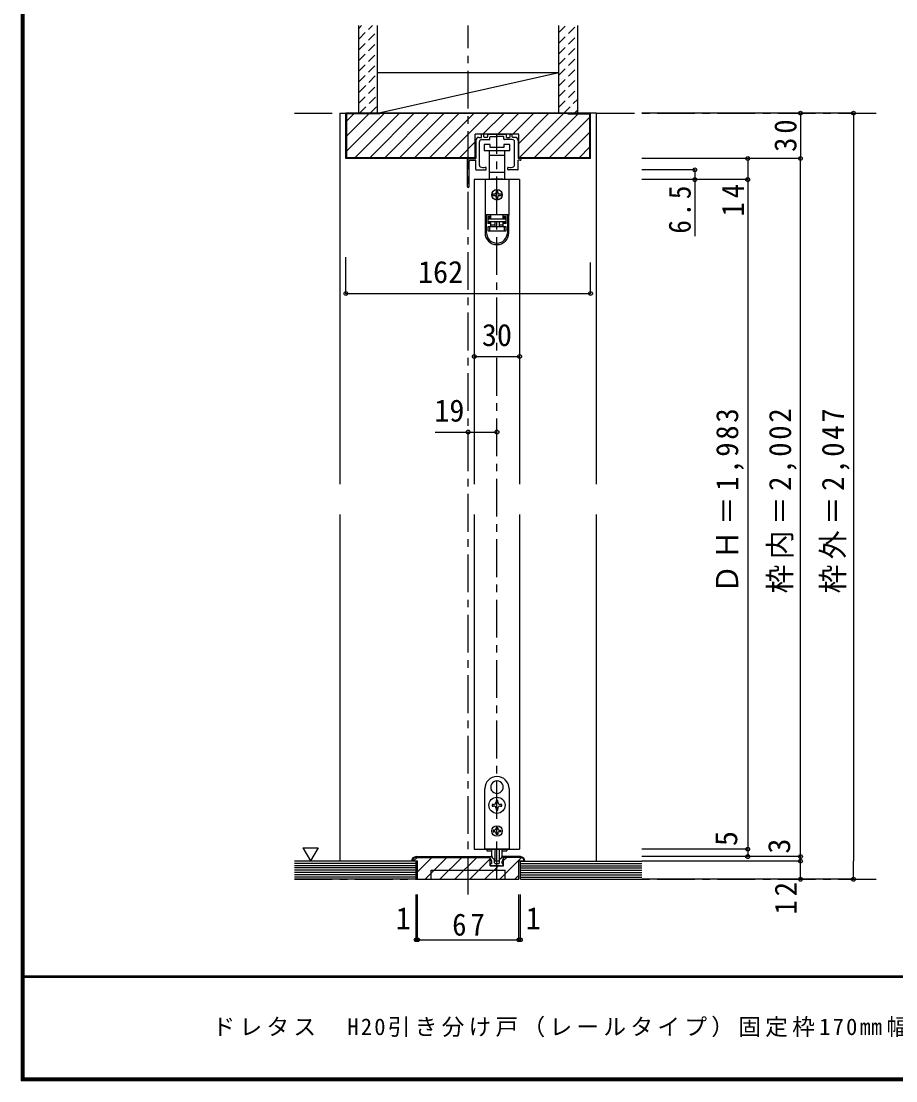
# Model space of a CAD drawing. Units: millimetres at full size, sheet at 1:5; details may follow other scales. Extents: x -973 to 977, y -718 to 696.
# Drawn here: x -973 to -394, y -701 to 0 of the extents above; entities that cross this region are included whole.
import ezdxf
from ezdxf.enums import TextEntityAlignment as Align

# ---------------------------------------------------------------- set-up
doc = ezdxf.new("R2010")
doc.units = ezdxf.units.MM
doc.header["$LTSCALE"] = 5
doc.header["$PDMODE"] = 32
doc.header["$PDSIZE"] = 2.5
doc.linetypes.add('CHAIN1', pattern=[8, 5, -1, 1, -1])
doc.linetypes.add('DASHED1', pattern=[1.8, 1.2, -0.6])
for name, color, linetype in [('0-1_通り芯', 4, 'CHAIN1'), ('0-2_柱', 3, 'Continuous'), ('0-3_仕上げ', 2, 'Continuous'), ('0-4_枠', 3, 'Continuous'), ('0-6_扉', 6, 'Continuous'), ('0-7_金物', 7, 'Continuous'), ('0-A_文字', 7, 'Continuous'), ('0-B_寸法', 7, 'Continuous'), ('0-C_ハッチ', 4, 'DASHED1'), ('F-1_枠', 6, 'Continuous'), ('F-A_文字', 7, 'Continuous')]:
    doc.layers.add(name, color=color, linetype=linetype)
doc.styles.add('ＭＳ ゴシック', font='')
doc.styles.get('ＭＳ ゴシック').set_extended_font_data('MS Gothic')

# ---------------------------------------------------------------- blocks, each defined once
blk = doc.blocks.new('03')
at = {"layer": '0-B_寸法'}
for p, q in [((-11.079, 7.476), (-9.529, 7.476)), ((-9.229, 7.776), (-9.229, 9.176)), ((-8.029, 9.476), (-8.929, 9.476)), ((-7.729, 7.776), (-7.729, 9.176)), ((-5.529, 7.476), (-7.429, 7.476)), ((-5.229, 9.176), (-5.229, 7.776)), ((-4.929, 9.476), (6.771, 9.476)), ((-3.729, 6.276), (-3.729, 7.676)), ((-3.429, 7.976), (0.621, 7.976)), ((0.921, 8.276), (0.621, 7.976)), ((0.921, 8.276), (1.221, 7.976)), ((5.271, 7.976), (1.221, 7.976)), ((5.571, 6.276), (5.571, 7.676)), ((7.071, 9.176), (7.071, 7.776)), ((7.371, 7.476), (9.271, 7.476)), ((9.571, 7.776), (9.571, 9.176)), ((9.871, 9.476), (10.771, 9.476)), ((11.071, 7.776), (11.071, 9.176)), ((12.921, 7.476), (11.371, 7.476)), ((-13.079, 5.476), (-13.079, -6.524)), ((-10.679, -11.096), (-10.679, 4.476)), ((-9.229, 5.976), (-4.029, 5.976)), ((11.071, 5.976), (5.871, 5.976)), ((12.521, -11.096), (12.521, 4.476)), ((14.921, 5.476), (14.921, -6.524)), ((-18.179, -6.524), (-13.079, -6.524)), ((16.321, -6.524), (14.921, -6.524)), ((-18.679, -25.124), (-18.679, -7.024)), ((-17.479, -25.124), (-17.479, -8.224)), ((-16.979, -7.724), (-13.079, -7.724)), ((-13.079, -13.724), (-13.079, -7.724)), ((-6.229, -13.724), (-6.229, -12.649)), ((8.071, -13.724), (8.071, -12.649)), ((16.321, -7.724), (14.921, -7.724)), ((14.921, -13.724), (14.921, -7.724)), ((-12.779, -14.024), (-6.529, -14.024)), ((14.621, -14.024), (8.371, -14.024))]:
    blk.add_line(p, q, dxfattribs=at)
for centre, radius, start, end in [((-11.079, 5.476), 2, 90, 180), ((-9.529, 7.776), 0.3, 270, 0), ((-8.929, 9.176), 0.3, 90, 180), ((-8.029, 9.176), 0.3, 0, 90), ((-7.429, 7.776), 0.3, 180, 270), ((-5.529, 7.776), 0.3, 270, 0), ((-4.929, 9.176), 0.3, 90, 180), ((-3.429, 7.676), 0.3, 90, 180), ((5.271, 7.676), 0.3, 0, 90), ((6.771, 9.176), 0.3, 0, 90), ((7.371, 7.776), 0.3, 180, 270), ((9.271, 7.776), 0.3, 270, 0), ((9.871, 9.176), 0.3, 90, 180), ((10.771, 9.176), 0.3, 0, 90), ((11.371, 7.776), 0.3, 180, 270), ((12.921, 5.476), 2, 0, 90), ((-9.229, 4.476), 1.5, 90, 180), ((-4.029, 6.276), 0.3, 270, 0), ((5.871, 6.276), 0.3, 180, 270), ((11.071, 4.476), 1.5, 0, 90), ((-18.179, -7.024), 0.5, 90, 180), ((16.321, -7.124), 0.6, 0, 90), ((-16.979, -8.224), 0.5, 90, 180), ((-12.779, -13.724), 0.3, 180, 270), ((-9.679, -11.096), 1, 180, 243.25632), ((-7.879, -7.524), 5, 243.25632, 284.75682), ((-6.529, -12.649), 0.3, 0, 104.75682), ((-6.529, -13.724), 0.3, 270, 0), ((8.371, -12.649), 0.3, 75.24318, 180), ((8.371, -13.724), 0.3, 180, 270), ((9.721, -7.524), 5, 255.24318, 296.74368), ((11.521, -11.096), 1, 296.74368, 0), ((14.621, -13.724), 0.3, 270, 0), ((16.321, -7.124), 0.6, 270, 0), ((-18.079, -25.124), 0.6, 180, 0)]:
    blk.add_arc(centre, radius, start, end, dxfattribs=at)
blk = doc.blocks.new('下荷重(戸車)')
at = {"layer": '0-7_金物'}
for p, q in [((8.5, 37.107), (4.5, 37.107)), ((-5.25, 30.107), (0, 30.107)), ((0, 30.107), (5.25, 30.107)), ((5.25, 30.107), (5.25, 33.107)), ((5.25, 18.507), (5.25, 30.107)), ((0, 18.507), (-5.25, 18.507)), ((-5.25, 18.507), (-5.25, 14.107)), ((-5.25, 14.107), (-4, 14.107)), ((-4, 14.107), (-4, 13.807)), ((4, 14.107), (-4, 14.107)), ((5.25, 18.507), (0, 18.507)), ((4, 14.107), (5.25, 14.107)), ((4, 13.807), (4, 14.107)), ((5.25, 14.107), (5.25, 18.507)), ((7.9, 13.807), (-7.9, 13.807)), ((-7.9, 13.807), (-7.9, -9.493)), ((7.9, 13.807), (7.9, -9.493)), ((-1.5, 4.307), (-2.5, 4.307)), ((-2.5, 3.307), (-1.5, 3.307)), ((-0.5, 6.307), (-0.5, 5.307)), ((-0.5, 2.307), (-0.5, 1.307)), ((0.5, 5.307), (0.5, 6.307)), ((0.5, 1.307), (0.5, 2.307)), ((2.5, 4.307), (1.5, 4.307)), ((1.5, 3.307), (2.5, 3.307)), ((7.9, -9.493), (-7.9, -9.493)), ((-7.9, -9.493), (-7.9, -9.593)), ((-6.9, -9.593), (-7.9, -9.593)), ((-7.9, -9.593), (-7.9, -21.293)), ((-4.2, -9.593), (-6.9, -9.593)), ((-6.9, -21.293), (-6.9, -9.593)), ((-6.1, -10.593), (-6.1, -15.293)), ((-6.1, -10.593), (-4.2, -10.593)), ((-5.9, -11.693), (-5.9, -12.193)), ((-4, -11.693), (-5.9, -11.693)), ((-5.9, -12.193), (5.9, -12.193)), ((-5.9, -14.193), (-5.9, -12.193)), ((-4.9, -9.593), (-4.9, -9.493)), ((-4.2, -9.593), (-4.2, -10.593)), ((-4, -11.693), (-4, -9.493)), ((4, -9.493), (4, -11.693)), ((5.9, -11.693), (4, -11.693)), ((6.9, -9.593), (4.2, -9.593)), ((4.2, -10.593), (4.2, -9.593)), ((4.2, -11.593), (4.2, -10.593)), ((4.2, -10.593), (6.1, -10.593)), ((6.1, -11.593), (4.2, -11.593)), ((4.9, -9.493), (4.9, -9.593)), ((5.9, -12.193), (5.9, -11.693)), ((5.9, -12.193), (5.9, -14.193)), ((6.1, -15.293), (6.1, -10.593)), ((6.9, -9.593), (6.9, -21.293)), ((7.9, -9.593), (6.9, -9.593)), ((7.9, -9.493), (7.9, -9.593)), ((7.9, -21.293), (7.9, -9.593)), ((-6.1, -14.293), (-4.2, -14.293)), ((-4.2, -15.293), (-6.1, -15.293)), ((5.9, -14.193), (-5.9, -14.193)), ((-5.9, -17.193), (-4.9, -17.193)), ((-4.9, -17.193), (4.9, -17.193)), ((-4.9, -17.193), (-4.9, -20.193)), ((4.9, -20.193), (-4.9, -20.193)), ((-4.2, -14.293), (-4.2, -15.293)), ((-4.2, -15.293), (-4.2, -17.193)), ((-4, -16.193), (-4, -14.193)), ((-1.5, -14.193), (-1.5, -17.193)), ((1.5, -14.193), (1.5, -17.193)), ((1.5, -16.193), (4, -16.193)), ((6.1, -15.293), (4.2, -15.293)), ((4.2, -17.193), (4.2, -15.293)), ((4.9, -17.193), (5.9, -17.193)), ((5.9, -17.193), (5.9, -20.193))]:
    blk.add_line(p, q, dxfattribs=at)
for points in [[(-8.5, 33.107), (0, 33.107), (8.5, 33.107), (8.5, 37.107)], [(4.5, 37.107), (4.5, 35.107), (-4.5, 35.107), (-4.5, 37.107), (-8.5, 37.107), (-8.5, 33.107)], [(-5.25, 33.107), (-5.25, 30.107), (-5.25, 18.507)], [(-4.2, -10.593), (-4.2, -11.593), (-6.1, -11.593)], [(-4.9, -20.193), (-5.9, -20.193), (-5.9, -17.193)], [(-4, -17.193), (-4, -16.193), (-1.5, -16.193)], [(4, -14.193), (4, -16.193), (4, -17.193)], [(4.2, -15.293), (4.2, -14.293), (6.1, -14.293)], [(5.9, -20.193), (4.9, -20.193), (4.9, -17.193)]]:
    blk.add_lwpolyline(points, dxfattribs=at)
blk.add_circle((0, 3.807), 3.5, dxfattribs=at)
for centre, radius, start, end in [((-2.5, 3.807), 0.5, 90, 180), ((-2.5, 3.807), 0.5, 180, 270), ((-1.5, 5.307), 1, 270, 0), ((-1.5, 2.307), 1, 0, 90), ((0, 6.307), 0.5, 90, 180), ((0, 1.307), 0.5, 180, 270), ((0, 6.307), 0.5, 0, 90), ((0, 1.307), 0.5, 270, 0), ((1.5, 5.307), 1, 180, 270), ((1.5, 2.307), 1, 90, 180), ((2.5, 3.807), 0.5, 0, 90), ((2.5, 3.807), 0.5, 270, 0), ((0, -21.293), 7.9, 180, 0), ((0, -21.293), 6.9, 180, 0)]:
    blk.add_arc(centre, radius, start, end, dxfattribs=at)

msp = doc.modelspace()

# ---------------------------------------------------------------- linework, layer by layer
at = {"layer": '0-1_通り芯'}
for p, q in [((-677.347, -577.5), (-677.347, -2.5)), ((-792.347, -60.5), (-403.347, -60.5)), ((-658.347, -567.5), (-658.347, -74.5)), ((-792.347, -567.5), (-403.347, -567.5))]:
    msp.add_line(p, q, dxfattribs=at)
at = {"layer": '0-2_柱', "color": 7}
msp.add_line((-737.347, -60.5), (-617.347, -33.5), dxfattribs=at)
at = {"layer": '0-2_柱'}
for p, q in [((-737.347, -33.5), (-617.347, -33.5)), ((-737.347, -60.5), (-617.347, -60.5))]:
    msp.add_line(p, q, dxfattribs=at)
at = {"layer": '0-3_仕上げ'}
for p, q in [((-749.847, -60.5), (-749.847, -2.5)), ((-737.347, -60.5), (-737.347, -2.5)), ((-617.347, -60.5), (-617.347, -2.5)), ((-604.847, -60.5), (-604.847, -2.5)), ((-711.847, -555.5), (-792.347, -555.5)), ((-711.847, -567.5), (-711.847, -555.5)), ((-642.847, -567.5), (-642.847, -555.5)), ((-642.847, -555.5), (-562.347, -555.5)), ((-711.847, -567.5), (-792.347, -567.5)), ((-642.847, -567.5), (-562.347, -567.5))]:
    msp.add_line(p, q, dxfattribs=at)
at = {"layer": '0-3_仕上げ', "color": 7}
for p, q in [((-711.847, -557), (-792.347, -557)), ((-711.847, -558.5), (-792.347, -558.5)), ((-711.847, -560), (-792.347, -560)), ((-642.847, -557), (-562.347, -557)), ((-642.847, -558.5), (-562.347, -558.5)), ((-642.847, -560), (-562.347, -560)), ((-711.847, -561.5), (-792.347, -561.5)), ((-711.847, -563), (-792.347, -563)), ((-711.847, -564.5), (-792.347, -564.5)), ((-711.847, -566), (-792.347, -566)), ((-642.847, -561.5), (-562.347, -561.5)), ((-642.847, -563), (-562.347, -563)), ((-642.847, -564.5), (-562.347, -564.5)), ((-642.847, -566), (-562.347, -566))]:
    msp.add_line(p, q, dxfattribs=at)
at = {"layer": '0-4_枠', "color": 4}
for p, q in [((-762.347, -60.5), (-758.347, -60.5)), ((-762.347, -60.5), (-762.347, -306)), ((-592.347, -60.5), (-596.347, -60.5)), ((-592.347, -306), (-592.347, -60.5)), ((-762.347, -326), (-762.347, -555.5)), ((-592.347, -555.5), (-592.347, -326))]:
    msp.add_line(p, q, dxfattribs=at)
at = {"layer": '0-4_枠'}
for p, q in [((-758.347, -90.5), (-758.347, -60.5)), ((-596.347, -60.5), (-758.347, -60.5)), ((-757.847, -90), (-757.847, -61)), ((-611.347, -61), (-611.347, -60.5)), ((-611.347, -61), (-596.847, -61)), ((-596.847, -90), (-596.847, -61)), ((-596.347, -90.5), (-596.347, -60.5)), ((-672.747, -90.5), (-672.747, -74.5)), ((-643.947, -74.5), (-672.747, -74.5)), ((-643.947, -90.5), (-643.947, -74.5)), ((-672.747, -90.5), (-758.347, -90.5)), ((-672.747, -90), (-757.847, -90)), ((-596.847, -90), (-643.947, -90)), ((-596.347, -90.5), (-643.947, -90.5)), ((-711.847, -552.5), (-662.747, -552.5)), ((-711.847, -553), (-662.747, -553)), ((-662.747, -558.5), (-662.747, -552.5)), ((-653.947, -558.5), (-653.947, -552.5)), ((-642.847, -552.5), (-653.947, -552.5)), ((-642.847, -553), (-653.947, -553)), ((-710.847, -555.5), (-714.847, -555.5)), ((-710.847, -567.5), (-710.847, -555.5)), ((-662.747, -558.5), (-653.947, -558.5)), ((-639.847, -555.5), (-643.847, -555.5)), ((-643.847, -567.5), (-643.847, -555.5)), ((-710.847, -567.5), (-643.847, -567.5)), ((-701.847, -561.5), (-652.847, -561.5)), ((-701.847, -567.5), (-701.847, -561.5)), ((-652.847, -567.5), (-652.847, -561.5))]:
    msp.add_line(p, q, dxfattribs=at)
msp.add_lwpolyline([(-735.847, -60.5), (-735.847, -61), (-757.847, -61)], dxfattribs=at)
for centre, radius, start, end in [((-711.847, -555.5), 3, 90, 180), ((-711.847, -555.5), 2.5, 90.0008, 180), ((-642.847, -555.5), 3, 0, 90), ((-642.847, -555.5), 2.5, 0, 90)]:
    msp.add_arc(centre, radius, start, end, dxfattribs=at)
at = {"layer": '0-6_扉'}
for p, q in [((-643.347, -104.5), (-673.347, -104.5)), ((-673.347, -104.5), (-673.347, -306)), ((-643.347, -104.5), (-643.347, -306)), ((-673.347, -326), (-673.347, -547.5)), ((-643.347, -326), (-643.347, -547.5)), ((-673.347, -547.5), (-643.347, -547.5))]:
    msp.add_line(p, q, dxfattribs=at)
at = {"layer": '0-7_金物'}
for p, q in [((-658.446, -502.351), (-658.347, -502.45)), ((-658.248, -502.351), (-658.347, -502.45)), ((-666.347, -547.5), (-666.347, -507.5)), ((-661.989, -508.489), (-661.854, -508.525)), ((-661.891, -508.66), (-661.854, -508.525)), ((-654.705, -508.489), (-654.84, -508.525)), ((-654.803, -508.66), (-654.84, -508.525)), ((-650.347, -507.5), (-650.347, -547.5)), ((-660.547, -518), (-661.497, -518)), ((-661.497, -518), (-661.497, -519)), ((-658.847, -515.35), (-658.847, -516.3)), ((-657.847, -515.35), (-658.847, -515.35)), ((-657.847, -516.3), (-657.847, -515.35)), ((-655.197, -518), (-656.147, -518)), ((-655.197, -519), (-655.197, -518)), ((-661.497, -519), (-660.547, -519)), ((-657.847, -521.65), (-657.847, -520.7)), ((-656.147, -519), (-655.197, -519)), ((-660.147, -535), (-660.747, -535)), ((-660.747, -535), (-660.747, -536)), ((-660.747, -536), (-660.147, -536)), ((-658.847, -533.1), (-657.847, -533.1)), ((-658.847, -533.1), (-658.847, -533.7)), ((-658.847, -537.3), (-658.847, -537.9)), ((-657.847, -537.9), (-658.847, -537.9)), ((-657.847, -533.1), (-657.847, -533.7)), ((-657.847, -537.3), (-657.847, -537.9)), ((-656.547, -535), (-655.947, -535)), ((-650.347, -547.5), (-666.347, -547.5)), ((-664.947, -547.5), (-664.947, -548.7)), ((-664.947, -548.7), (-661.815, -548.7)), ((-662.847, -552.5), (-662.304, -552.5)), ((-662.847, -553.5), (-662.847, -552.5)), ((-660.685, -553.912), (-661.95, -552.647)), ((-661.847, -551.921), (-661.847, -547.5)), ((-659.847, -547.5), (-659.847, -555.121)), ((-656.847, -547.5), (-656.847, -555.121)), ((-656.009, -553.912), (-654.743, -552.647)), ((-654.879, -548.7), (-651.747, -548.7)), ((-654.847, -551.921), (-654.847, -547.5)), ((-651.747, -547.5), (-651.747, -548.7)), ((-662.147, -558.5), (-662.633, -557.274)), ((-661.847, -557), (-662.447, -557)), ((-661.047, -558.5), (-662.147, -558.5)), ((-661.847, -557), (-661.847, -555.736)), ((-661.047, -558.5), (-660.847, -558.3)), ((-660.847, -558.3), (-660.647, -558.5)), ((-656.047, -558.5), (-660.647, -558.5)), ((-660.473, -554), (-660.147, -554)), ((-659.947, -556.7), (-659.947, -554.2)), ((-657.147, -555.421), (-659.547, -555.421)), ((-658.347, -557.3), (-658.047, -557)), ((-658.047, -557), (-657.047, -557)), ((-656.747, -556.7), (-656.747, -554.2)), ((-656.221, -554), (-656.547, -554)), ((-655.847, -558.3), (-656.047, -558.5)), ((-655.647, -558.5), (-655.847, -558.3)), ((-655.647, -558.5), (-654.547, -558.5)), ((-654.847, -557), (-654.847, -555.736)), ((-654.847, -557), (-654.247, -557)), ((-654.547, -558.5), (-654.061, -557.274))]:
    msp.add_line(p, q, dxfattribs=at)
for points in [[(-658.847, -520.7), (-658.847, -521.65), (-657.847, -521.65)], [(-655.947, -535), (-655.947, -536), (-656.547, -536)], [(-653.847, -553.5), (-653.847, -552.5), (-654.39, -552.5)], [(-659.647, -557), (-658.647, -557), (-658.347, -557.3)]]:
    msp.add_lwpolyline(points, dxfattribs=at)
for centre, radius in [((-658.347, -518.5), 5.35), ((-658.347, -535.5), 3.5)]:
    msp.add_circle(centre, radius, dxfattribs=at)
for centre, radius, start, end in [((-658.347, -507.5), 8, 0, 180), ((-658.347, -506.5), 4.15, 91.3645, 208.6355), ((-658.347, -506.5), 4.15, 331.3645, 88.6355), ((-658.347, -506.5), 4.15, 211.3645, 328.6355), ((-660.547, -516.3), 1.7, 270, 0), ((-656.147, -516.3), 1.7, 180, 270), ((-660.547, -520.7), 1.7, 0, 90), ((-656.147, -520.7), 1.7, 90, 180), ((-660.147, -533.7), 1.3, 270, 0), ((-660.147, -537.3), 1.3, 0, 90), ((-656.547, -533.7), 1.3, 180, 270), ((-656.547, -537.3), 1.3, 90, 180), ((-664.847, -555.736), 3, 0, 48.19), ((-662.304, -553), 0.5, 45, 90), ((-659.847, -551.921), 2, 180, 264.78409), ((-660.473, -553.7), 0.3, 225, 270), ((-660.047, -554.112), 0.2, 0, 84.78409), ((-656.647, -554.112), 0.2, 95.21591, 180), ((-656.847, -551.921), 2, 275.21591, 0), ((-656.221, -553.7), 0.3, 270, 315), ((-651.847, -555.736), 3, 131.81, 180), ((-654.39, -553), 0.5, 90, 135), ((-662.447, -557.2), 0.2, 90, 201.616), ((-660.147, -554.2), 0.2, 0, 90), ((-659.647, -556.7), 0.3, 180, 270), ((-659.547, -555.121), 0.3, 180, 270), ((-657.147, -555.121), 0.3, 270, 0), ((-657.047, -556.7), 0.3, 270, 0), ((-656.547, -554.2), 0.2, 90, 180), ((-654.247, -557.2), 0.2, 338.384, 90)]:
    msp.add_arc(centre, radius, start, end, dxfattribs=at)
at = {"layer": '0-A_文字'}
msp.add_line((-786.782, -546.686), (-781.782, -555.347), dxfattribs=at)
msp.add_lwpolyline([(-786.782, -546.686), (-776.782, -546.686), (-781.782, -555.347)], dxfattribs=at)
at = {"layer": '0-B_寸法', "color": 4}
for p, q in [((-422.347, -60.5), (-562.347, -60.5)), ((-457.347, -60.5), (-457.347, -90.5)), ((-422.347, -60.5), (-422.347, -555.5)), ((-457.347, -90.5), (-562.347, -90.5)), ((-492.347, -90.5), (-492.347, -104.5)), ((-457.347, -567.167), (-457.347, -90.5)), ((-527.347, -98), (-562.347, -98)), ((-527.347, -98), (-527.347, -141.9)), ((-492.347, -104.5), (-562.347, -104.5)), ((-492.347, -104.5), (-492.347, -547.5)), ((-758.347, -179.804), (-758.347, -155.746)), ((-596.347, -179.804), (-596.347, -159.246)), ((-758.347, -179.804), (-596.347, -179.804)), ((-673.347, -221.5), (-643.347, -221.5)), ((-699.347, -271.5), (-658.347, -271.5)), ((-492.347, -547.5), (-562.347, -547.5)), ((-457.347, -552.5), (-562.347, -552.5)), ((-492.347, -547.5), (-492.347, -552.5)), ((-457.347, -555.5), (-562.347, -555.5)), ((-422.347, -567.5), (-422.347, -555.5)), ((-422.347, -567.5), (-562.347, -567.5)), ((-457.347, -567.5), (-457.347, -567.167)), ((-711.847, -607.5), (-711.847, -577.5)), ((-710.847, -607.5), (-710.847, -577.5)), ((-711.847, -607.5), (-710.847, -607.5))]:
    msp.add_line(p, q, dxfattribs=at)
for points in [[(-710.847, -607.5), (-643.847, -607.5), (-643.847, -577.5)], [(-643.847, -607.5), (-642.847, -607.5), (-642.847, -577.5)]]:
    msp.add_lwpolyline(points, dxfattribs=at)
at = {"layer": '0-B_寸法'}
for p in [(-457.347, -60.5), (-422.347, -60.5), (-492.347, -90.5), (-457.347, -90.5), (-527.347, -98), (-527.347, -104.5), (-492.347, -104.5), (-758.347, -179.804), (-596.347, -179.804), (-673.347, -221.5), (-643.347, -221.5), (-677.347, -271.5), (-658.347, -271.5), (-492.347, -547.5), (-492.347, -552.5), (-457.347, -552.5), (-457.347, -555.5), (-457.347, -567.5), (-422.347, -567.5), (-711.847, -607.5), (-710.847, -607.5), (-643.847, -607.5), (-642.847, -607.5)]:
    msp.add_point(p, dxfattribs=at)
at = {"layer": '0-C_ハッチ'}
for p, q in [((-749.819, -11.466), (-740.853, -2.5)), ((-749.819, -4.395), (-747.924, -2.5)), ((-749.819, -18.537), (-737.319, -6.037)), ((-617.347, -14.174), (-605.673, -2.5)), ((-617.347, -7.103), (-612.744, -2.5)), ((-749.819, -25.608), (-737.319, -13.108)), ((-617.347, -21.246), (-604.847, -8.746)), ((-749.819, -32.679), (-737.319, -20.179)), ((-617.347, -28.317), (-604.847, -15.817)), ((-749.819, -39.751), (-737.319, -27.251)), ((-617.347, -35.388), (-604.847, -22.888)), ((-749.497, -46.5), (-737.319, -34.322)), ((-617.347, -42.459), (-604.847, -29.959)), ((-749.847, -53.921), (-737.319, -41.393)), ((-617.347, -49.53), (-604.847, -37.03)), ((-749.355, -60.5), (-737.319, -48.464)), ((-617.347, -56.601), (-604.847, -44.101)), ((-742.284, -60.5), (-737.319, -55.535)), ((-614.175, -60.5), (-604.847, -51.172)), ((-607.104, -60.5), (-604.847, -58.243))]:
    msp.add_line(p, q, dxfattribs=at)
at = {"layer": '0-C_ハッチ', "linetype": 'Continuous'}
for p, q in [((-757.847, -85.486), (-732.861, -60.5)), ((-757.847, -75.587), (-743.261, -61)), ((-757.847, -65.687), (-753.16, -61)), ((-752.462, -90), (-722.962, -60.5)), ((-742.562, -90), (-713.062, -60.5)), ((-732.663, -90), (-703.163, -60.5)), ((-693.263, -60.5), (-722.763, -90)), ((-683.364, -60.5), (-712.864, -90)), ((-702.964, -90), (-673.464, -60.5)), ((-693.065, -90), (-663.565, -60.5)), ((-667.665, -74.5), (-653.665, -60.5)), ((-657.766, -74.5), (-643.766, -60.5)), ((-647.866, -74.5), (-633.866, -60.5)), ((-643.947, -80.48), (-623.967, -60.5)), ((-643.567, -90), (-614.067, -60.5)), ((-633.668, -90), (-604.668, -61)), ((-623.768, -90), (-596.847, -63.079)), ((-613.869, -90), (-596.847, -72.978)), ((-683.165, -90), (-672.747, -79.582)), ((-603.969, -90), (-596.847, -82.878)), ((-673.266, -90), (-672.747, -89.481)), ((-713.783, -555.5), (-711.283, -553)), ((-710.847, -562.463), (-701.384, -553)), ((-705.984, -567.5), (-691.484, -553)), ((-696.085, -567.5), (-681.585, -553)), ((-686.185, -567.5), (-671.685, -553)), ((-656.487, -567.5), (-642.101, -553.114)), ((-653.947, -555.061), (-651.886, -553)), ((-676.286, -567.5), (-662.747, -553.961)), ((-666.386, -567.5), (-657.386, -558.5)), ((-646.587, -567.5), (-643.847, -564.76))]:
    msp.add_line(p, q, dxfattribs=at)
at = {"layer": 'F-1_枠'}
for p, q in [((-973.347, 695.833), (-973.347, -700.833)), ((-972.514, 695.833), (-972.514, -700.833)), ((-971.68, 695.833), (-971.68, -700.833)), ((976.653, -631.667), (-973.347, -631.667)), ((976.653, -632.5), (-973.347, -632.5)), ((976.653, -699.167), (-973.347, -699.167)), ((976.653, -700), (-973.347, -700)), ((976.653, -700.833), (-973.347, -700.833))]:
    msp.add_line(p, q, dxfattribs=at)

# ---------------------------------------------------------------- block references
at = {"layer": '0-7_金物'}
for name, p in [('03', (-659.268, -83.976)), ('下荷重(戸車)', (-658.347, -118.307))]:
    msp.add_blockref(name, p, dxfattribs=at)

# ---------------------------------------------------------------- texts
at = {"layer": '0-B_寸法', "style": 'ＭＳ ゴシック'}
for s, p in [('162', (-710.619, -177.304)), ('30', (-668.347, -219)), ('19', (-699.847, -269)), ('1', (-725.347, -605)), ('1', (-639.347, -605))]:
    msp.add_text(s, height=14.66, dxfattribs=at).set_placement(p, align=Align.BOTTOM_LEFT)
for s, p in [('5', (-494.847, -545.5)), ('3', (-459.847, -550.5))]:
    msp.add_text(s, height=14.66, rotation=90, dxfattribs=at).set_placement(p, align=Align.BOTTOM_LEFT)
at = {"layer": '0-B_寸法', "char_height": 14.66, "attachment_point": 7, "rotation": 90, "style": 'ＭＳ ゴシック'}
for s, insert in [('\\T1.27;\\W0.95;30', (-459.847, -86.125)), ('\\T1.27;\\W0.9;6.5', (-529.847, -140.234)), ('\\T1.27;\\W0.95;14', (-494.847, -128.876)), ('\\T1.19;\\W0.95;ＤＨ＝1,983', (-494.847, -378.25)), ('\\T1.19;\\W0.95;枠内＝2,002', (-459.847, -378.25)), ('\\T1.19;\\W0.95;枠外＝2,047', (-424.847, -378.25)), ('\\T1.27;\\W0.95;12', (-459.847, -590.75))]:
    msp.add_mtext(s, dxfattribs=dict(at, insert=insert))
at = {"layer": '0-B_寸法', "insert": (-687.972, -605), "char_height": 14.66, "attachment_point": 7, "style": 'ＭＳ ゴシック'}
msp.add_mtext('\\T1.27;\\W0.95;67', dxfattribs=at)
at = {"layer": 'F-A_文字', "insert": (-846.68, -673.333), "char_height": 11, "attachment_point": 7, "style": 'ＭＳ ゴシック'}
msp.add_mtext('\\T1.19;ドレタス\u3000H20引き分け戸（レールタイプ）固定枠170㎜幅\u30003方枠＋敷居Q型／床直付けレール', dxfattribs=at)

doc.saveas('drawing.dxf')
